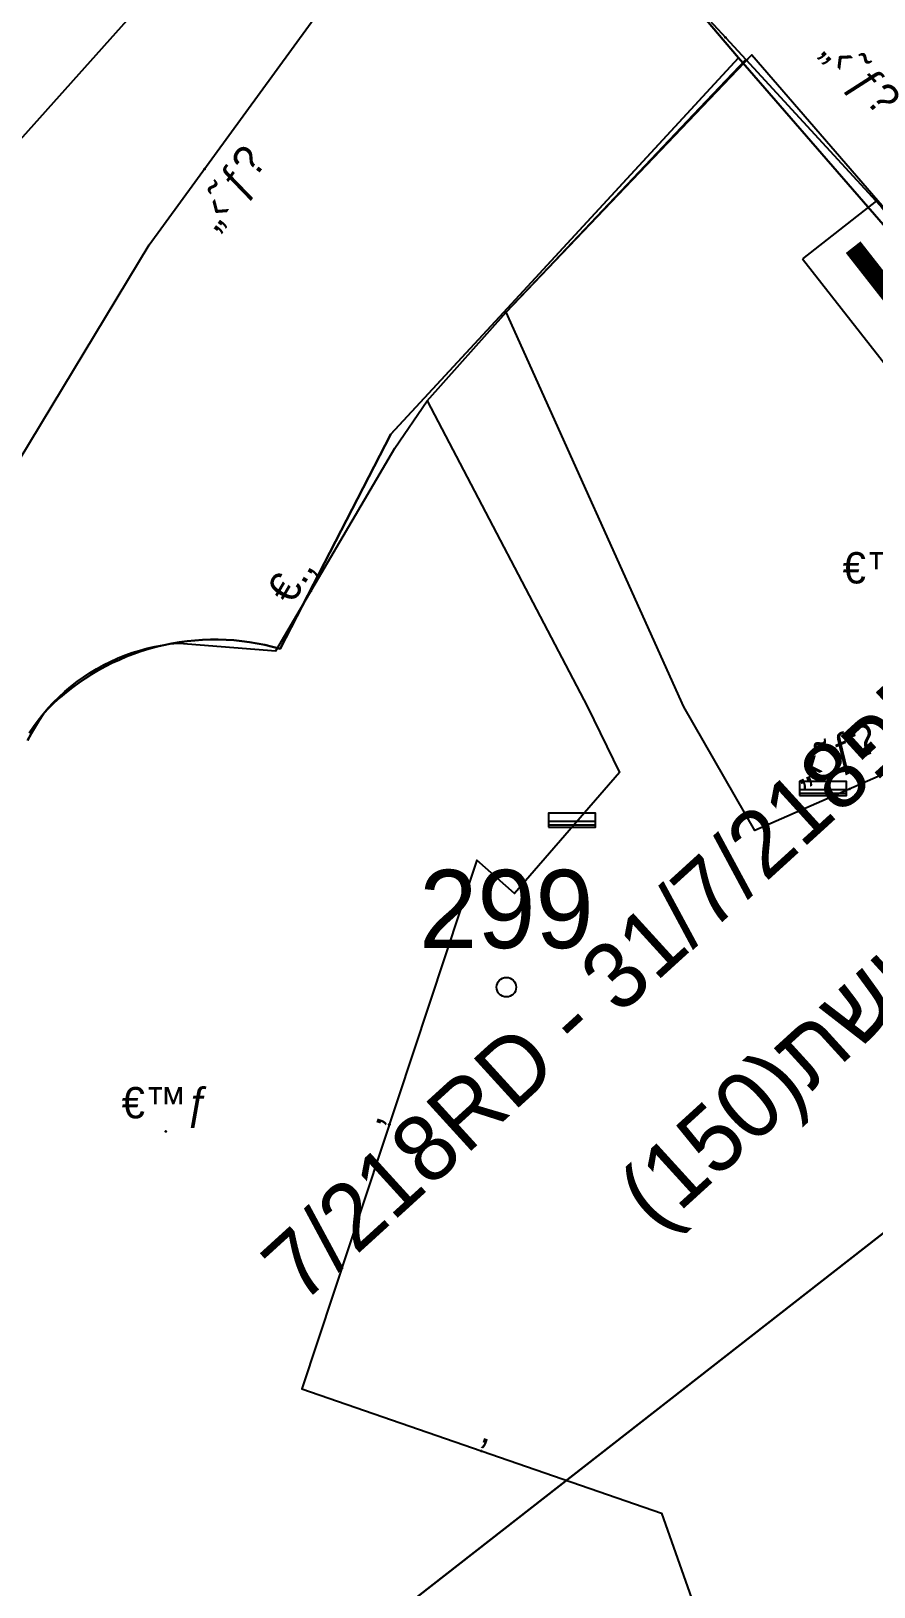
# Model space of a CAD drawing. Header units: metres. Extents: x 218299 to 220222, y 572714 to 574340.
# Drawn here: x 218826.1 to 218847.65, y 573185.44 to 573225.23 of the extents above; entities that cross this region are included whole.
import ezdxf
from ezdxf.enums import TextEntityAlignment as Align

# ---------------------------------------------------------------- set-up
doc = ezdxf.new("R2010")
doc.units = ezdxf.units.M
doc.header["$MEASUREMENT"] = 0
for name, color, linetype in [('1602', 44, 'Continuous'), ('1603', 44, 'Continuous'), ('6241', 7, 'Continuous'), ('6911', 3, 'Continuous'), ('A_POINTS', 2, 'Continuous'), ('M2220', 253, 'Continuous'), ('M2408', 253, 'Continuous'), ('M2420', 253, 'Continuous'), ('M2601', 253, 'Continuous'), ('M2602', 253, 'Continuous'), ('M2809', 253, 'Continuous'), ('M5202', 253, 'Continuous')]:
    doc.layers.add(name, color=color, linetype=linetype)
doc.styles.add('HEBTXT', font='HEBTXT')
doc.styles.add('MAVAT_HEBTXT', font='HEBTXT')

# ---------------------------------------------------------------- blocks, each defined once
blk = doc.blocks.new('6911')
at = {"layer": 'A_POINTS'}
blk.add_circle((0, 0), 0.25, dxfattribs=at)
at = {"color": 0, "style": 'HEBTXT', "flags": 1}
blk.add_attdef('CODE', (-2.918, 6.399), '', height=1.7, dxfattribs=at)
at = {"color": 0, "style": 'HEBTXT'}
for tag, p in [('PATH', (0.169, 4.708)), ('HTCH', (0.169, 2.708))]:
    blk.add_attdef(tag, text='', height=1.7, dxfattribs=at).set_placement(p, align=Align.MIDDLE_CENTER)
blk = doc.blocks.new('6241')
at = {"color": 0}
blk.add_lwpolyline([(-2, -1.2), (2, -1.2), (2, 1.2), (-2, 1.2)], close=True, dxfattribs=at)
blk.add_lwpolyline([(-2, -1.2), (2, -1.2), (2, 1.2), (-2, 1.2)], close=True, dxfattribs=at)
at = {"color": 0, "const_width": 0.48}
blk.add_lwpolyline([(-1.44, 0), (1.44, 0)], dxfattribs=at)
blk.add_lwpolyline([(-1.44, 0), (1.44, 0)], dxfattribs=at)
at = {"color": 0, "style": 'HEBTXT'}
blk.add_attdef('PIL_NAME', (2.42, 1.776), '', height=1.7, dxfattribs=at)
at = {"color": 0, "style": 'HEBTXT', "flags": 1}
for tag, p in [('TYPE', (2.43, -0.61)), ('MAP_TYPE', (2.423, -2.677))]:
    blk.add_attdef(tag, p, '', height=1.7, dxfattribs=at)
blk = doc.blocks.new('1603')
at = {"layer": 'A_POINTS'}
blk.add_circle((0, 0), 0.25, dxfattribs=at)
at = {"color": 0, "style": 'HEBTXT'}
blk.add_attdef('PARCEL_NUM', text='', height=2, dxfattribs=at).set_placement((0, 1), align=Align.CENTER)
at = {"color": 0, "style": 'HEBTXT', "flags": 1}
blk.add_attdef('LOT_NUM', text='', height=2, dxfattribs=at).set_placement((0, -2.5), align=Align.CENTER)
blk = doc.blocks.new('M2408')
blk.add_circle((0, 0), 0.025)
at = {"style": 'MAVAT_HEBTXT'}
blk.add_attdef('NAME', text='', height=0.8, dxfattribs=at).set_placement((0, 1.592), align=Align.MIDDLE)
blk = doc.blocks.new('M2809')
blk.add_circle((0, 0), 0.025)
at = {"style": 'MAVAT_HEBTXT'}
blk.add_attdef('NAME', text='', height=0.8, dxfattribs=at).set_placement((0, 1.592), align=Align.MIDDLE)
blk = doc.blocks.new('M2601')
blk.add_circle((0, 0), 0.025)
at = {"style": 'MAVAT_HEBTXT'}
blk.add_attdef('NAME', text='', height=0.8, dxfattribs=at).set_placement((0, 1.592), align=Align.MIDDLE)
blk = doc.blocks.new('M2602')
blk.add_circle((0, 0), 0.025)
at = {"style": 'MAVAT_HEBTXT'}
blk.add_attdef('NAME', text='', height=0.8, dxfattribs=at).set_placement((0, 1.592), align=Align.MIDDLE)
blk = doc.blocks.new('M5202')
blk.add_lwpolyline([(-2, -0.53), (2, -0.53), (2, 0.67), (-2, 0.67)], close=True)
for points in [[(-2, 0), (2, 0)], [(-2, -0.33), (2, -0.33)]]:
    blk.add_lwpolyline(points)
at = {"style": 'MAVAT_HEBTXT', "flags": 1}
for tag, p in [('MARK', (0, 1.92)), ('HEIGHT', (0, -1.78)), ('NAME', (0, -4.35))]:
    blk.add_attdef(tag, text='', height=0.8, dxfattribs=at).set_placement(p, align=Align.MIDDLE)
blk = doc.blocks.new('111')
at = {"layer": 'M2220', "lineweight": -3}
blk.add_lwpolyline([(218826.057, 573207.281), (218826.168, 573207.447), (218826.286, 573207.609), (218826.411, 573207.766), (218826.541, 573207.918), (218826.678, 573208.064), (218826.82, 573208.205), (218826.967, 573208.34), (218827.12, 573208.469), (218827.277, 573208.593), (218827.44, 573208.709), (218827.607, 573208.819), (218827.777, 573208.922), (218827.952, 573209.019), (218828.131, 573209.108), (218828.313, 573209.19), (218828.498, 573209.265), (218828.686, 573209.333), (218828.876, 573209.392), (218829.068, 573209.444), (218829.262, 573209.489), (218829.458, 573209.525), (218829.655, 573209.554), (218829.853, 573209.575), (218829.884, 573209.578), (218832.361, 573209.381), (218835.402, 573214.565), (218836.228, 573215.768), (218838.245, 573218.038), (218838.243, 573218.043), (218843.037, 573223.094), (218844.371, 573224.5), (218844.388, 573224.482), (218844.523, 573224.623), (218848.679, 573219.82)], dxfattribs=at)
at = {"layer": 'M2408'}
for points in [[(218839.026, 573230.307, 562.215), (218844.371, 573224.5, 562.215), (218848.678, 573219.82, 562.215)], [(218825.522, 573213.805, 561.739), (218829.123, 573219.759, 561.664), (218836.03, 573229.258, 562.114)], [(218848.168, 573206.344, 562.781), (218844.599, 573204.789, 562.631), (218842.791, 573207.945, 562.481), (218838.243, 573218.043, 562.181), (218844.371, 573224.5, 562.215)], [(218842.216, 573187.33, 562.631), (218843.185, 573184.576, 562.706), (218836.585, 573181.627, 562.556), (218836.451, 573180.641, 562.481), (218834.452, 573179.771, 562.406), (218835.297, 573177.971, 562.331), (218837.263, 573179.264, 562.556), (218837.498, 573178.807, 562.556), (218843.613, 573182.144, 562.706)]]:
    blk.add_polyline3d(points, dxfattribs=at)
at = {"layer": 'M2420', "linetype": 'Continuous', "lineweight": -3}
blk.add_lwpolyline([(218912.09, 573155.38), (218895.8, 573144), (218875.8, 573139.62), (218856.59, 573138.38), (218842.41, 573143.88), (218833, 573150.19), (218822.59, 573162.88), (218819.5, 573169.38), (218815, 573178.81), (218814.5, 573193.81), (218817.8, 573205.38), (218819.5, 573209.81), (218823.8, 573220.19), (218836.7, 573234.62), (218842.218, 573241.285)], dxfattribs=at)
at = {"layer": 'M2601'}
for points in [[(218837.497, 573204.03, 565.631), (218833.023, 573190.506, 564.881)], [(218833.023, 573190.506, 564.881), (218842.216, 573187.33, 565.031)]]:
    blk.add_polyline3d(points, dxfattribs=at)
at = {"layer": 'M2602'}
blk.add_polyline3d([(218829.884, 573209.577, 562.481), (218832.361, 573209.381, 562.481), (218835.402, 573214.565, 562.481)], dxfattribs=at)
at = {"layer": 'M2809'}
for points in [[(218848.168, 573206.344, 562.781), (218844.599, 573204.789, 562.631), (218842.791, 573207.945, 562.481), (218838.243, 573218.043, 562.181), (218838.243, 573218.043, 562.781), (218844.523, 573224.623, 562.781), (218848.678, 573219.82, 562.781)], [(218826.057, 573207.281, 561.882), (218826.168, 573207.447, 561.883), (218826.286, 573207.609, 561.886), (218826.411, 573207.766, 561.89), (218826.541, 573207.918, 561.895), (218826.678, 573208.064, 561.901), (218826.82, 573208.205, 561.909), (218826.967, 573208.34, 561.917), (218827.12, 573208.469, 561.926), (218827.277, 573208.593, 561.937), (218827.44, 573208.709, 561.948), (218827.607, 573208.819, 561.96), (218827.778, 573208.923, 561.974), (218827.952, 573209.019, 561.988), (218828.131, 573209.108, 562.003), (218828.313, 573209.19, 562.019), (218828.498, 573209.265, 562.036), (218828.686, 573209.333, 562.054), (218828.876, 573209.392, 562.073), (218829.068, 573209.445, 562.092), (218829.262, 573209.489, 562.112), (218829.458, 573209.525, 562.133), (218829.655, 573209.554, 562.155), (218829.853, 573209.575, 562.177), (218829.884, 573209.577, 562.181), (218832.361, 573209.381, 562.106), (218835.402, 573214.565, 562.181), (218836.228, 573215.768, 562.181), (218840.324, 573207.944, 562.331), (218841.145, 573206.271, 562.481), (218838.456, 573203.172, 562.481), (218837.497, 573204.03, 562.481), (218833.023, 573190.506, 562.031), (218842.216, 573187.33, 562.481), (218843.185, 573184.576, 562.481)]]:
    blk.add_polyline3d(points, dxfattribs=at)
at = {"layer": 'M2408'}
ref = blk.add_blockref('M2408', (218843.852, 573225.064), dxfattribs=dict(at, xscale=0.5, yscale=0.5, zscale=0.5))
ref.add_attrib('NAME', '„‹˜ƒ\x8e', dxfattribs={"layer": '0', "height": 0.8, "rotation": 312.6269, "style": 'MAVAT_HEBTXT'}).set_placement((218847.246, 573224.038), align=Align.MIDDLE)
ref = blk.add_blockref('M2408', (218830.532, 573221.696), dxfattribs=dict(at, xscale=0.5, yscale=0.5, zscale=0.5))
ref.add_attrib('NAME', '„‹˜ƒ\x8e', dxfattribs={"layer": '0', "height": 0.8, "rotation": 53.9767, "style": 'MAVAT_HEBTXT'}).set_placement((218831.26, 573221.167), align=Align.MIDDLE)
ref = blk.add_blockref('M2408', (218847.033, 573205.849), dxfattribs=dict(at, xscale=0.5, yscale=0.5, zscale=0.5))
ref.add_attrib('NAME', '„‹˜ƒ\x8e', dxfattribs={"layer": '0', "height": 0.8, "rotation": 23.5433, "style": 'MAVAT_HEBTXT'}).set_placement((218846.673, 573206.674), align=Align.MIDDLE)
at = {"layer": 'M2601'}
ref = blk.add_blockref('M2601', (218835.26, 573197.268), dxfattribs=dict(at, xscale=0.5, yscale=0.5, zscale=0.5))
ref.add_attrib('NAME', '‚', dxfattribs={"layer": '0', "height": 0.8, "rotation": 71.6982, "style": 'MAVAT_HEBTXT'}).set_placement((218834.738, 573197.441), align=Align.MIDDLE)
ref = blk.add_blockref('M2601', (218837.62, 573188.918), dxfattribs=dict(at, xscale=0.5, yscale=0.5, zscale=0.5))
ref.add_attrib('NAME', '‚', dxfattribs={"layer": '0', "height": 0.8, "rotation": 340.9426, "style": 'MAVAT_HEBTXT'}).set_placement((218837.799, 573189.438), align=Align.MIDDLE)
at = {"layer": 'M2602'}
ref = blk.add_blockref('M2602', (218833.253, 573210.901), dxfattribs=dict(at, xscale=0.5, yscale=0.5, zscale=0.5))
ref.add_attrib('NAME', '€.‚', dxfattribs={"layer": '0', "height": 0.8, "rotation": 59.6055, "style": 'MAVAT_HEBTXT'}).set_placement((218832.778, 573211.18), align=Align.MIDDLE)
at = {"layer": 'M2809'}
ref = blk.add_blockref('M2809', (218847.976, 573210.767, 562.931), dxfattribs=dict(at, xscale=0.5, yscale=0.5, zscale=0.5))
ref.add_attrib('NAME', '€™ƒ', dxfattribs={"layer": '0', "height": 0.8, "style": 'MAVAT_HEBTXT'}).set_placement((218847.976, 573211.392, 562.931), align=Align.MIDDLE)
ref = blk.add_blockref('M2809', (218829.548, 573197.09, 561.731), dxfattribs=dict(at, xscale=0.5, yscale=0.5, zscale=0.5))
ref.add_attrib('NAME', '€™ƒ', dxfattribs={"layer": '0', "height": 0.8, "style": 'MAVAT_HEBTXT'}).set_placement((218829.548, 573197.715, 561.731), align=Align.MIDDLE)
at = {"layer": 'M5202', "xscale": 0.3, "yscale": 0.3, "zscale": 0.3}
for p in [(218846.348, 573205.835, 562.744), (218839.931, 573205.027, 562.513)]:
    blk.add_blockref('M5202', p, dxfattribs=at)

msp = doc.modelspace()

# ---------------------------------------------------------------- linework, layer by layer
at = {"layer": '1602'}
for points in [[(218833.196, 573237.471), (218844.186, 573224.541), (218838.076, 573217.921), (218835.296, 573214.921), (218832.466, 573209.431), (218832.273, 573209.4835), (218832.0784, 573209.5296), (218831.8824, 573209.5691), (218831.6851, 573209.6021), (218831.4869, 573209.6285), (218831.2879, 573209.6482), (218831.0883, 573209.6614), (218830.8884, 573209.6678), (218830.6884, 573209.6676), (218830.4886, 573209.6608), (218830.289, 573209.6472), (218830.09, 573209.6271), (218829.8919, 573209.6003), (218829.6947, 573209.5669), (218829.4987, 573209.527), (218829.3042, 573209.4806), (218829.1113, 573209.4277), (218828.9203, 573209.3684), (218828.7314, 573209.3028), (218828.5448, 573209.2309), (218828.3606, 573209.1528), (218828.1792, 573209.0687), (218828.0007, 573208.9785), (218827.8253, 573208.8825), (218827.6532, 573208.7806), (218827.4845, 573208.6731), (218827.3196, 573208.56), (218827.1585, 573208.4415), (218827.0015, 573208.3176), (218826.8486, 573208.1887), (218826.7002, 573208.0546), (218826.5563, 573207.9158), (218826.416, 573207.771), (218826.3128, 573207.5997), (218826.2103, 573207.4279), (218826.1085, 573207.2558), (218826.0074, 573207.0832)], [(218861.223, 573204.901), (218844.186, 573224.541), (218833.196, 573237.471)], [(218826.0074, 573207.0832), (218826.1085, 573207.2558), (218826.2103, 573207.4279), (218826.3128, 573207.5997), (218826.416, 573207.771), (218826.5563, 573207.9158), (218826.7002, 573208.0546), (218826.8486, 573208.1887), (218827.0015, 573208.3176), (218827.1585, 573208.4415), (218827.3196, 573208.56), (218827.4845, 573208.6731), (218827.6532, 573208.7806), (218827.8253, 573208.8825), (218828.0007, 573208.9785), (218828.1792, 573209.0687), (218828.3606, 573209.1528), (218828.5448, 573209.2309), (218828.7314, 573209.3028), (218828.9203, 573209.3684), (218829.1113, 573209.4277), (218829.3042, 573209.4806), (218829.4987, 573209.527), (218829.6947, 573209.5669), (218829.8919, 573209.6003), (218830.09, 573209.6271), (218830.289, 573209.6472), (218830.4886, 573209.6608), (218830.6884, 573209.6676), (218830.8884, 573209.6678), (218831.0883, 573209.6614), (218831.2879, 573209.6482), (218831.4869, 573209.6285), (218831.6851, 573209.6021), (218831.8824, 573209.5691), (218832.0784, 573209.5296), (218832.273, 573209.4835), (218832.466, 573209.431), (218835.296, 573214.921), (218838.076, 573217.921), (218844.186, 573224.541), (218861.223, 573204.901), (218823.226, 573175.241)], [(218823.226, 573175.241), (218861.223, 573204.901)]]:
    msp.add_lwpolyline(points, dxfattribs=at)

# ---------------------------------------------------------------- block references
msp.add_blockref('111', (0, 0))
at = {"layer": '1603'}
msp.add_blockref('1603', (218838.2528, 573200.7779), dxfattribs=at).add_auto_attribs({'PARCEL_NUM': '299'})
at = {"layer": '6241'}
ref = msp.add_blockref('6241', (218848.003, 573218.5667), dxfattribs=dict(at, rotation=308.0299999999049))
ref.add_attrib('PIL_NAME', '7/218RD/פ31', (218851.6155, 573217.5521), dxfattribs={"layer": '0', "color": 0, "height": 1.7, "style": 'HEBTXT'})
at = {"layer": '6911'}
ref = msp.add_blockref('6911', (218850.8989, 573215.1627), dxfattribs=dict(at, rotation=42.3377))
ref.add_attrib('PATH', '7/218RD - 31/7/218פRD', dxfattribs={"layer": '0', "color": 0, "height": 1.7, "rotation": 42.3377, "style": 'HEBTXT'}).set_placement((218841.4965, 573201.5208), align=Align.MIDDLE_CENTER)
ref.add_attrib('HTCH', '(150)תשוחנ', dxfattribs={"layer": '0', "color": 0, "height": 1.7, "rotation": 42.3377, "style": 'HEBTXT'}).set_placement((218845.7842, 573198.9998), align=Align.MIDDLE_CENTER)

doc.saveas('drawing.dxf')
